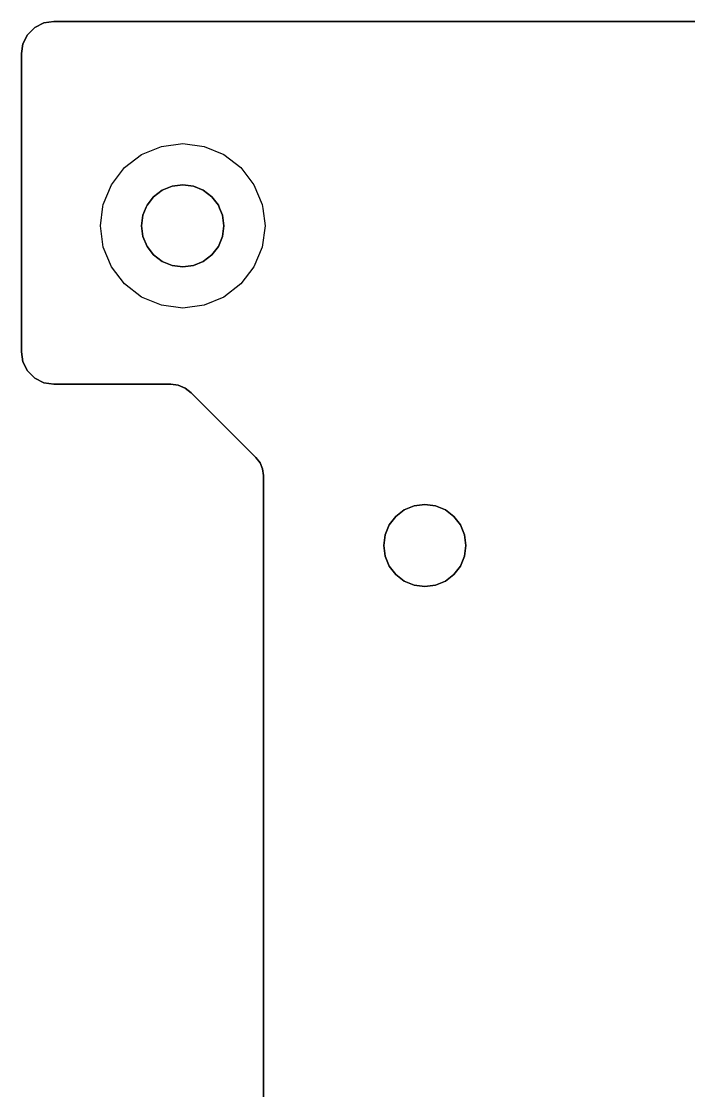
# Model space of a CAD drawing. Header units: metres. Extents: x 1388 to 2328, y 368 to 639.
# Drawn here: x 1820.4 to 1861.8, y 427.8 to 494.1 of the extents above; entities that cross this region are included whole.
import ezdxf

# ---------------------------------------------------------------- set-up
doc = ezdxf.new("R2010")
doc.units = ezdxf.units.M

msp = doc.modelspace()

# ---------------------------------------------------------------- linework, layer by layer
at = {"layer": 'Component#11'}
for p, q in [((1821.246, 493.692, 103.632), (1821.804, 493.976, 103.632)), ((1821.804, 493.976, 109.632), (1821.246, 493.692, 109.632)), ((1821.804, 493.976, 103.632), (1822.422, 494.074, 103.632)), ((1822.422, 494.074, 109.632), (1821.804, 493.976, 109.632)), ((1821.804, 493.976, 103.632), (1821.804, 493.976, 109.632)), ((1822.422, 494.074, 103.632), (1822.422, 494.074, 109.632)), ((1928.422, 494.074, 109.632), (1822.422, 494.074, 109.632)), ((1822.422, 494.074, 103.632), (1928.422, 494.074, 103.632)), ((1820.804, 493.25, 103.632), (1821.246, 493.692, 103.632)), ((1821.246, 493.692, 109.632), (1820.804, 493.25, 109.632)), ((1821.246, 493.692, 109.632), (1821.246, 493.692, 103.632)), ((1820.422, 492.074, 103.632), (1820.519, 492.692, 103.632)), ((1820.519, 492.692, 109.632), (1820.422, 492.074, 109.632)), ((1820.519, 492.692, 103.632), (1820.804, 493.25, 103.632)), ((1820.804, 493.25, 109.632), (1820.519, 492.692, 109.632)), ((1820.519, 492.692, 103.632), (1820.519, 492.692, 109.632)), ((1820.804, 493.25, 109.632), (1820.804, 493.25, 103.632)), ((1820.422, 492.074, 103.632), (1820.422, 492.074, 109.632)), ((1820.422, 473.574, 103.632), (1820.422, 492.074, 103.632)), ((1820.422, 492.074, 109.632), (1820.422, 473.574, 109.632)), ((1827.872, 485.816, 108.032), (1829.102, 486.325, 108.032)), ((1827.872, 485.816, 109.632), (1829.102, 486.325, 109.632)), ((1829.102, 486.325, 108.032), (1830.422, 486.499, 108.032)), ((1829.102, 486.325, 109.632), (1830.422, 486.499, 109.632)), ((1829.102, 486.325, 108.032), (1829.102, 486.325, 109.632)), ((1830.422, 486.499, 109.632), (1830.422, 486.499, 108.032)), ((1830.422, 486.499, 108.032), (1831.742, 486.325, 108.032)), ((1830.422, 486.499, 109.632), (1831.742, 486.325, 109.632)), ((1831.742, 486.325, 108.032), (1831.742, 486.325, 109.632)), ((1831.742, 486.325, 108.032), (1832.972, 485.816, 108.032)), ((1831.742, 486.325, 109.632), (1832.972, 485.816, 109.632)), ((1826.815, 485.006, 108.032), (1827.872, 485.816, 108.032)), ((1826.815, 485.006, 109.632), (1827.872, 485.816, 109.632)), ((1827.872, 485.816, 108.032), (1827.872, 485.816, 109.632)), ((1832.972, 485.816, 109.632), (1832.972, 485.816, 108.032)), ((1832.972, 485.816, 108.032), (1834.028, 485.006, 108.032)), ((1832.972, 485.816, 109.632), (1834.028, 485.006, 109.632)), ((1826.005, 483.949, 108.032), (1826.815, 485.006, 108.032)), ((1826.005, 483.949, 109.632), (1826.815, 485.006, 109.632)), ((1826.815, 485.006, 109.632), (1826.815, 485.006, 108.032)), ((1834.028, 485.006, 108.032), (1834.838, 483.949, 108.032)), ((1834.028, 485.006, 109.632), (1834.028, 485.006, 108.032)), ((1834.028, 485.006, 109.632), (1834.838, 483.949, 109.632)), ((1825.495, 482.719, 108.032), (1826.005, 483.949, 108.032)), ((1825.495, 482.719, 109.632), (1826.005, 483.949, 109.632)), ((1826.005, 483.949, 108.032), (1826.005, 483.949, 109.632)), ((1829.147, 483.608, 103.632), (1828.618, 483.202, 103.632)), ((1828.618, 483.202, 108.032), (1829.147, 483.608, 108.032)), ((1829.762, 483.862, 103.632), (1829.147, 483.608, 103.632)), ((1829.147, 483.608, 108.032), (1829.762, 483.862, 108.032)), ((1829.147, 483.608, 103.632), (1829.147, 483.608, 108.032)), ((1830.422, 483.949, 103.632), (1829.762, 483.862, 103.632)), ((1829.762, 483.862, 108.032), (1830.422, 483.949, 108.032)), ((1829.762, 483.862, 108.032), (1829.762, 483.862, 103.632)), ((1831.082, 483.862, 103.632), (1830.422, 483.949, 103.632)), ((1830.422, 483.949, 108.032), (1831.082, 483.862, 108.032)), ((1830.422, 483.949, 108.032), (1830.422, 483.949, 103.632)), ((1831.697, 483.608, 103.632), (1831.082, 483.862, 103.632)), ((1831.082, 483.862, 108.032), (1831.697, 483.608, 108.032)), ((1831.082, 483.862, 103.632), (1831.082, 483.862, 108.032)), ((1832.225, 483.202, 103.632), (1831.697, 483.608, 103.632)), ((1831.697, 483.608, 108.032), (1832.225, 483.202, 108.032)), ((1831.697, 483.608, 103.632), (1831.697, 483.608, 108.032)), ((1834.838, 483.949, 108.032), (1835.348, 482.719, 108.032)), ((1834.838, 483.949, 109.632), (1834.838, 483.949, 108.032)), ((1834.838, 483.949, 109.632), (1835.348, 482.719, 109.632)), ((1825.478, 482.586, 108.032), (1825.495, 482.719, 108.032)), ((1825.478, 482.586, 109.632), (1825.495, 482.719, 109.632)), ((1825.495, 482.719, 108.032), (1825.495, 482.719, 109.632)), ((1828.213, 482.674, 103.632), (1828.163, 482.553, 103.632)), ((1828.163, 482.553, 108.032), (1828.213, 482.674, 108.032)), ((1828.618, 483.202, 103.632), (1828.213, 482.674, 103.632)), ((1828.213, 482.674, 108.032), (1828.618, 483.202, 108.032)), ((1828.213, 482.674, 103.632), (1828.213, 482.674, 108.032)), ((1828.618, 483.202, 108.032), (1828.618, 483.202, 103.632)), ((1832.63, 482.674, 103.632), (1832.225, 483.202, 103.632)), ((1832.225, 483.202, 108.032), (1832.63, 482.674, 108.032)), ((1832.225, 483.202, 108.032), (1832.225, 483.202, 103.632)), ((1832.704, 482.496, 103.632), (1832.63, 482.674, 103.632)), ((1832.63, 482.674, 108.032), (1832.704, 482.496, 108.032)), ((1832.63, 482.674, 103.632), (1832.63, 482.674, 108.032)), ((1835.348, 482.719, 108.032), (1835.382, 482.462, 108.032)), ((1835.348, 482.719, 108.032), (1835.348, 482.719, 109.632)), ((1835.348, 482.719, 109.632), (1835.382, 482.462, 109.632)), ((1825.322, 481.399, 108.032), (1825.478, 482.586, 108.032)), ((1825.322, 481.399, 109.632), (1825.478, 482.586, 109.632)), ((1825.478, 482.586, 109.632), (1825.478, 482.586, 108.032)), ((1827.958, 482.059, 103.632), (1827.872, 481.399, 103.632)), ((1827.872, 481.399, 108.032), (1827.958, 482.059, 108.032)), ((1828.163, 482.553, 103.632), (1827.958, 482.059, 103.632)), ((1827.958, 482.059, 108.032), (1828.163, 482.553, 108.032)), ((1827.958, 482.059, 103.632), (1827.958, 482.059, 108.032)), ((1828.163, 482.553, 108.032), (1828.163, 482.553, 103.632)), ((1832.885, 482.059, 103.632), (1832.704, 482.496, 103.632)), ((1832.704, 482.496, 108.032), (1832.885, 482.059, 108.032)), ((1832.704, 482.496, 108.032), (1832.704, 482.496, 103.632)), ((1832.972, 481.399, 103.632), (1832.885, 482.059, 103.632)), ((1832.885, 482.059, 108.032), (1832.972, 481.399, 108.032)), ((1832.885, 482.059, 103.632), (1832.885, 482.059, 108.032)), ((1835.382, 482.462, 108.032), (1835.522, 481.399, 108.032)), ((1835.382, 482.462, 108.032), (1835.382, 482.462, 109.632)), ((1835.382, 482.462, 109.632), (1835.522, 481.399, 109.632)), ((1825.495, 480.079, 108.032), (1825.322, 481.399, 108.032)), ((1825.322, 481.399, 109.632), (1825.322, 481.399, 108.032)), ((1825.495, 480.079, 109.632), (1825.322, 481.399, 109.632)), ((1827.872, 481.399, 103.632), (1827.958, 480.739, 103.632)), ((1827.958, 480.739, 108.032), (1827.872, 481.399, 108.032)), ((1827.872, 481.399, 103.632), (1827.872, 481.399, 108.032)), ((1832.885, 480.739, 103.632), (1832.972, 481.399, 103.632)), ((1832.972, 481.399, 108.032), (1832.885, 480.739, 108.032)), ((1832.972, 481.399, 108.032), (1832.972, 481.399, 103.632)), ((1835.522, 481.399, 108.032), (1835.348, 480.079, 108.032)), ((1835.522, 481.399, 109.632), (1835.348, 480.079, 109.632)), ((1835.522, 481.399, 108.032), (1835.522, 481.399, 109.632)), ((1827.958, 480.739, 103.632), (1828.213, 480.124, 103.632)), ((1828.213, 480.124, 108.032), (1827.958, 480.739, 108.032)), ((1827.958, 480.739, 108.032), (1827.958, 480.739, 103.632)), ((1832.63, 480.124, 103.632), (1832.885, 480.739, 103.632)), ((1832.885, 480.739, 108.032), (1832.63, 480.124, 108.032)), ((1832.885, 480.739, 108.032), (1832.885, 480.739, 103.632)), ((1826.005, 478.849, 108.032), (1825.495, 480.079, 108.032)), ((1825.495, 480.079, 108.032), (1825.495, 480.079, 109.632)), ((1826.005, 478.849, 109.632), (1825.495, 480.079, 109.632)), ((1828.213, 480.124, 103.632), (1828.618, 479.596, 103.632)), ((1828.618, 479.596, 108.032), (1828.213, 480.124, 108.032)), ((1828.213, 480.124, 108.032), (1828.213, 480.124, 103.632)), ((1832.225, 479.596, 103.632), (1832.63, 480.124, 103.632)), ((1832.63, 480.124, 108.032), (1832.225, 479.596, 108.032)), ((1832.63, 480.124, 103.632), (1832.63, 480.124, 108.032)), ((1835.348, 480.079, 108.032), (1834.838, 478.849, 108.032)), ((1835.348, 480.079, 109.632), (1834.838, 478.849, 109.632)), ((1835.348, 480.079, 109.632), (1835.348, 480.079, 108.032)), ((1828.618, 479.596, 103.632), (1829.147, 479.191, 103.632)), ((1829.147, 479.191, 108.032), (1828.618, 479.596, 108.032)), ((1828.618, 479.596, 103.632), (1828.618, 479.596, 108.032)), ((1831.697, 479.191, 103.632), (1832.225, 479.596, 103.632)), ((1832.225, 479.596, 108.032), (1831.697, 479.191, 108.032)), ((1832.225, 479.596, 108.032), (1832.225, 479.596, 103.632)), ((1826.005, 478.849, 109.632), (1826.005, 478.849, 108.032)), ((1826.815, 477.793, 108.032), (1826.005, 478.849, 108.032)), ((1826.815, 477.793, 109.632), (1826.005, 478.849, 109.632)), ((1829.147, 479.191, 103.632), (1829.762, 478.936, 103.632)), ((1829.762, 478.936, 108.032), (1829.147, 479.191, 108.032)), ((1829.147, 479.191, 108.032), (1829.147, 479.191, 103.632)), ((1829.762, 478.936, 103.632), (1830.422, 478.849, 103.632)), ((1830.422, 478.849, 108.032), (1829.762, 478.936, 108.032)), ((1829.762, 478.936, 103.632), (1829.762, 478.936, 108.032)), ((1830.422, 478.849, 103.632), (1831.082, 478.936, 103.632)), ((1831.082, 478.936, 108.032), (1830.422, 478.849, 108.032)), ((1830.422, 478.849, 103.632), (1830.422, 478.849, 108.032)), ((1831.082, 478.936, 103.632), (1831.697, 479.191, 103.632)), ((1831.697, 479.191, 108.032), (1831.082, 478.936, 108.032)), ((1831.082, 478.936, 108.032), (1831.082, 478.936, 103.632)), ((1831.697, 479.191, 108.032), (1831.697, 479.191, 103.632)), ((1834.838, 478.849, 108.032), (1834.028, 477.793, 108.032)), ((1834.838, 478.849, 109.632), (1834.028, 477.793, 109.632)), ((1834.838, 478.849, 109.632), (1834.838, 478.849, 108.032)), ((1827.872, 476.983, 108.032), (1826.815, 477.793, 108.032)), ((1826.815, 477.793, 108.032), (1826.815, 477.793, 109.632)), ((1827.872, 476.983, 109.632), (1826.815, 477.793, 109.632)), ((1834.028, 477.793, 108.032), (1832.972, 476.983, 108.032)), ((1834.028, 477.793, 109.632), (1832.972, 476.983, 109.632)), ((1834.028, 477.793, 109.632), (1834.028, 477.793, 108.032)), ((1827.872, 476.983, 108.032), (1827.872, 476.983, 109.632)), ((1829.102, 476.473, 108.032), (1827.872, 476.983, 108.032)), ((1829.102, 476.473, 109.632), (1827.872, 476.983, 109.632)), ((1832.972, 476.983, 108.032), (1831.742, 476.473, 108.032)), ((1832.972, 476.983, 109.632), (1831.742, 476.473, 109.632)), ((1832.972, 476.983, 108.032), (1832.972, 476.983, 109.632)), ((1829.102, 476.473, 109.632), (1829.102, 476.473, 108.032)), ((1830.422, 476.299, 108.032), (1829.102, 476.473, 108.032)), ((1830.422, 476.299, 109.632), (1829.102, 476.473, 109.632)), ((1831.742, 476.473, 108.032), (1830.422, 476.299, 108.032)), ((1831.742, 476.473, 109.632), (1830.422, 476.299, 109.632)), ((1830.422, 476.299, 108.032), (1830.422, 476.299, 109.632)), ((1831.742, 476.473, 109.632), (1831.742, 476.473, 108.032)), ((1820.422, 473.574, 103.632), (1820.422, 473.574, 109.632)), ((1820.519, 472.956, 103.632), (1820.422, 473.574, 103.632)), ((1820.422, 473.574, 109.632), (1820.519, 472.956, 109.632)), ((1820.519, 472.956, 109.632), (1820.519, 472.956, 103.632)), ((1820.804, 472.399, 103.632), (1820.519, 472.956, 103.632)), ((1820.519, 472.956, 109.632), (1820.804, 472.399, 109.632)), ((1820.804, 472.399, 103.632), (1820.804, 472.399, 109.632)), ((1821.246, 471.956, 103.632), (1820.804, 472.399, 103.632)), ((1820.804, 472.399, 109.632), (1821.246, 471.956, 109.632)), ((1821.246, 471.956, 109.632), (1821.246, 471.956, 103.632)), ((1821.804, 471.672, 103.632), (1821.246, 471.956, 103.632)), ((1821.246, 471.956, 109.632), (1821.804, 471.672, 109.632)), ((1821.804, 471.672, 103.632), (1821.804, 471.672, 109.632)), ((1822.422, 471.574, 103.632), (1821.804, 471.672, 103.632)), ((1821.804, 471.672, 109.632), (1822.422, 471.574, 109.632)), ((1822.422, 471.574, 109.632), (1822.422, 471.574, 103.632)), ((1829.676, 471.574, 103.632), (1822.422, 471.574, 103.632)), ((1822.422, 471.574, 109.632), (1829.676, 471.574, 109.632)), ((1829.676, 471.574, 103.632), (1829.676, 471.574, 109.632)), ((1830.142, 471.513, 103.632), (1829.676, 471.574, 103.632)), ((1829.676, 471.574, 109.632), (1830.142, 471.513, 109.632)), ((1830.142, 471.513, 103.632), (1830.142, 471.513, 109.632)), ((1830.576, 471.333, 103.632), (1830.142, 471.513, 103.632)), ((1830.142, 471.513, 109.632), (1830.576, 471.333, 109.632)), ((1830.576, 471.333, 103.632), (1830.576, 471.333, 109.632)), ((1830.949, 471.047, 103.632), (1830.576, 471.333, 103.632)), ((1830.576, 471.333, 109.632), (1830.949, 471.047, 109.632)), ((1830.949, 471.047, 109.632), (1830.949, 471.047, 103.632)), ((1834.959, 467.037, 103.632), (1830.949, 471.047, 103.632)), ((1830.949, 471.047, 109.632), (1834.959, 467.037, 109.632)), ((1834.959, 467.037, 103.632), (1834.959, 467.037, 109.632)), ((1835.213, 466.706, 103.632), (1834.959, 467.037, 103.632)), ((1834.959, 467.037, 109.632), (1835.213, 466.706, 109.632)), ((1835.213, 466.706, 103.632), (1835.213, 466.706, 109.632)), ((1835.373, 466.32, 103.632), (1835.213, 466.706, 103.632)), ((1835.213, 466.706, 109.632), (1835.373, 466.32, 109.632)), ((1835.373, 466.32, 109.632), (1835.373, 466.32, 103.632)), ((1835.427, 465.906, 103.632), (1835.373, 466.32, 103.632)), ((1835.373, 466.32, 109.632), (1835.427, 465.906, 109.632)), ((1835.427, 465.906, 103.632), (1835.427, 465.906, 109.632)), ((1835.427, 397.243, 103.632), (1835.427, 465.906, 103.632)), ((1835.427, 465.906, 109.632), (1835.427, 397.243, 109.632)), ((1845.427, 464.124, 103.632), (1844.767, 464.037, 103.632)), ((1844.767, 464.037, 109.632), (1845.427, 464.124, 109.632)), ((1846.087, 464.037, 103.632), (1845.427, 464.124, 103.632)), ((1845.427, 464.124, 109.632), (1845.427, 464.124, 103.632)), ((1845.427, 464.124, 109.632), (1846.087, 464.037, 109.632)), ((1844.152, 463.783, 103.632), (1843.624, 463.377, 103.632)), ((1843.624, 463.377, 109.632), (1844.152, 463.783, 109.632)), ((1844.767, 464.037, 103.632), (1844.152, 463.783, 103.632)), ((1844.152, 463.783, 109.632), (1844.767, 464.037, 109.632)), ((1844.152, 463.783, 103.632), (1844.152, 463.783, 109.632)), ((1844.767, 464.037, 103.632), (1844.767, 464.037, 109.632)), ((1846.702, 463.783, 103.632), (1846.087, 464.037, 103.632)), ((1846.087, 464.037, 109.632), (1846.087, 464.037, 103.632)), ((1846.087, 464.037, 109.632), (1846.702, 463.783, 109.632)), ((1847.231, 463.377, 103.632), (1846.702, 463.783, 103.632)), ((1846.702, 463.783, 103.632), (1846.702, 463.783, 109.632)), ((1846.702, 463.783, 109.632), (1847.231, 463.377, 109.632)), ((1843.219, 462.849, 103.632), (1842.964, 462.234, 103.632)), ((1842.964, 462.234, 109.632), (1843.219, 462.849, 109.632)), ((1843.624, 463.377, 103.632), (1843.219, 462.849, 103.632)), ((1843.219, 462.849, 109.632), (1843.624, 463.377, 109.632)), ((1843.219, 462.849, 103.632), (1843.219, 462.849, 109.632)), ((1843.624, 463.377, 109.632), (1843.624, 463.377, 103.632)), ((1847.636, 462.849, 103.632), (1847.231, 463.377, 103.632)), ((1847.231, 463.377, 109.632), (1847.231, 463.377, 103.632)), ((1847.231, 463.377, 109.632), (1847.636, 462.849, 109.632)), ((1847.891, 462.234, 103.632), (1847.636, 462.849, 103.632)), ((1847.636, 462.849, 103.632), (1847.636, 462.849, 109.632)), ((1847.636, 462.849, 109.632), (1847.891, 462.234, 109.632)), ((1842.964, 462.234, 103.632), (1842.877, 461.574, 103.632)), ((1842.877, 461.574, 109.632), (1842.964, 462.234, 109.632)), ((1842.964, 462.234, 103.632), (1842.964, 462.234, 109.632)), ((1847.977, 461.574, 103.632), (1847.891, 462.234, 103.632)), ((1847.891, 462.234, 109.632), (1847.891, 462.234, 103.632)), ((1847.891, 462.234, 109.632), (1847.977, 461.574, 109.632)), ((1842.877, 461.574, 103.632), (1842.964, 460.914, 103.632)), ((1842.877, 461.574, 109.632), (1842.877, 461.574, 103.632)), ((1842.964, 460.914, 109.632), (1842.877, 461.574, 109.632)), ((1847.891, 460.914, 103.632), (1847.977, 461.574, 103.632)), ((1847.977, 461.574, 109.632), (1847.891, 460.914, 109.632)), ((1847.977, 461.574, 109.632), (1847.977, 461.574, 103.632)), ((1842.964, 460.914, 103.632), (1843.219, 460.299, 103.632)), ((1842.964, 460.914, 103.632), (1842.964, 460.914, 109.632)), ((1843.219, 460.299, 109.632), (1842.964, 460.914, 109.632)), ((1847.636, 460.299, 103.632), (1847.891, 460.914, 103.632)), ((1847.891, 460.914, 109.632), (1847.636, 460.299, 109.632)), ((1847.891, 460.914, 103.632), (1847.891, 460.914, 109.632)), ((1843.219, 460.299, 103.632), (1843.624, 459.771, 103.632)), ((1843.219, 460.299, 109.632), (1843.219, 460.299, 103.632)), ((1843.624, 459.771, 109.632), (1843.219, 460.299, 109.632)), ((1847.231, 459.771, 103.632), (1847.636, 460.299, 103.632)), ((1847.636, 460.299, 109.632), (1847.231, 459.771, 109.632)), ((1847.636, 460.299, 109.632), (1847.636, 460.299, 103.632)), ((1843.624, 459.771, 103.632), (1844.152, 459.366, 103.632)), ((1843.624, 459.771, 103.632), (1843.624, 459.771, 109.632)), ((1844.152, 459.366, 109.632), (1843.624, 459.771, 109.632)), ((1846.702, 459.366, 103.632), (1847.231, 459.771, 103.632)), ((1847.231, 459.771, 109.632), (1846.702, 459.366, 109.632)), ((1847.231, 459.771, 103.632), (1847.231, 459.771, 109.632)), ((1844.152, 459.366, 103.632), (1844.767, 459.111, 103.632)), ((1844.152, 459.366, 109.632), (1844.152, 459.366, 103.632)), ((1844.767, 459.111, 109.632), (1844.152, 459.366, 109.632)), ((1844.767, 459.111, 103.632), (1845.427, 459.024, 103.632)), ((1844.767, 459.111, 103.632), (1844.767, 459.111, 109.632)), ((1845.427, 459.024, 109.632), (1844.767, 459.111, 109.632)), ((1845.427, 459.024, 103.632), (1846.087, 459.111, 103.632)), ((1846.087, 459.111, 109.632), (1845.427, 459.024, 109.632)), ((1845.427, 459.024, 109.632), (1845.427, 459.024, 103.632)), ((1846.087, 459.111, 103.632), (1846.702, 459.366, 103.632)), ((1846.702, 459.366, 109.632), (1846.087, 459.111, 109.632)), ((1846.087, 459.111, 109.632), (1846.087, 459.111, 103.632)), ((1846.702, 459.366, 103.632), (1846.702, 459.366, 109.632))]:
    msp.add_line(p, q, dxfattribs=at)

doc.saveas('drawing.dxf')
